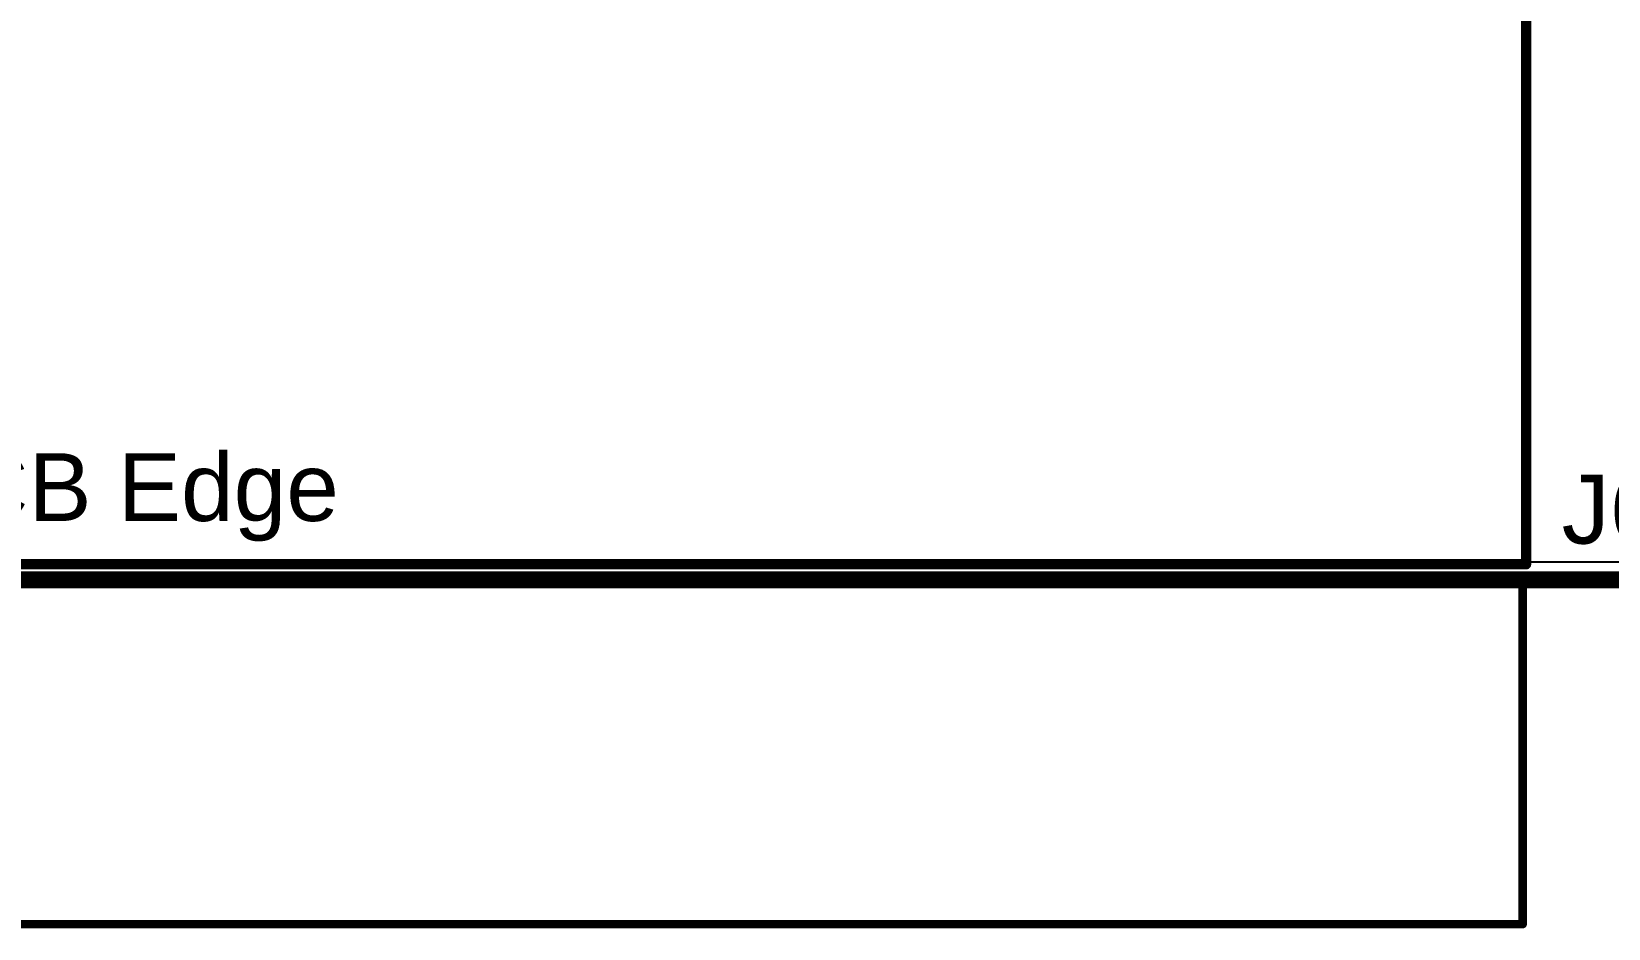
# Model space of a CAD drawing. Header units: inches. Extents: x -0.1 to 17.9, y -0.8 to 4.8.
# Drawn here: x 1.789 to 2.705, y -0.203 to 0.318 of the extents above; entities that cross this region are included whole.
import ezdxf

# ---------------------------------------------------------------- set-up
doc = ezdxf.new("R2010")
doc.units = ezdxf.units.IN
doc.header["$MEASUREMENT"] = 0
for name, color, linetype in [('Board Outline', 216, 'Continuous'), ('Bottom Layer 1', 5, 'Continuous'), ('GND+Signal', 16, 'Continuous'), ('Pad Holes', 156, 'Continuous'), ('PWR+Signal', 76, 'Continuous'), ('Route Tool Path', 56, 'Continuous'), ('Top 3D Body', 56, 'Continuous'), ('Top Layer 1', 1, 'Continuous'), ('Top Overlay', 2, 'Continuous'), ('Top Value', 56, 'Continuous')]:
    doc.layers.add(name, color=color, linetype=linetype)
doc.styles.add('Arial', font='', dxfattribs={"height": 0.2})
doc.styles.get('Arial').set_extended_font_data('Arial')

# ---------------------------------------------------------------- blocks, each defined once
blk = doc.blocks.new('N3314_5202RB_203')
at = {"layer": 'Top Overlay'}
for points in [[(-0.432, 0.48876, 0.005, 0.005, 0), (-0.432, -0.051, 0.005, 0.005, 0)], [(1.032, 0.48876, 0.005, 0.005, 0), (-0.432, 0.48876, 0.005, 0.005, 0)]]:
    blk.add_lwpolyline(points, format="xyseb", dxfattribs=at)
blk.add_lwpolyline([(-0.43325, 0.48876, 0.0025, 0.0025, 1), (-0.43075, 0.48876, 0.0025, 0.0025, 1)], format="xyseb", close=True, dxfattribs=at)
blk.add_lwpolyline([(-0.43325, 0.48876, 0.0025, 0.0025, 1), (-0.43075, 0.48876, 0.0025, 0.0025, 1)], format="xyseb", close=True, dxfattribs=at)

msp = doc.modelspace()

# ---------------------------------------------------------------- hatches: boundary and pattern name
at = {"layer": 'Pad Holes'}
h = msp.add_hatch(color=7, dxfattribs=at)
edge = h.paths.add_edge_path()
edge.add_arc((2.657, 0.009), 0.0015, 0, 360)
h = msp.add_hatch(color=7, dxfattribs=at)
edge = h.paths.add_edge_path()
edge.add_arc((2.657, 0.009), 0.0015, 0, 360)
h = msp.add_hatch(color=7, dxfattribs=at)
edge = h.paths.add_edge_path()
edge.add_arc((2.655, 0), 0.00125, 0, 360)
h = msp.add_hatch(color=7, dxfattribs=at)
edge = h.paths.add_edge_path()
edge.add_arc((2.655, -0.2), 0.00125, 0, 360)
h = msp.add_hatch(color=7, dxfattribs=at)
edge = h.paths.add_edge_path()
edge.add_arc((2.655, -0.2), 0.00125, 0, 360)
at = {"layer": 'Top 3D Body'}
h = msp.add_hatch(color=56, dxfattribs=at)
edge = h.paths.add_edge_path()
edge.add_arc((2.657, 0.009), 0.0015, 0, 360)
h = msp.add_hatch(color=56, dxfattribs=at)
edge = h.paths.add_edge_path()
edge.add_arc((2.657, 0.009), 0.0015, 0, 360)
h = msp.add_hatch(color=56, dxfattribs=at)
edge = h.paths.add_edge_path()
edge.add_arc((2.655, 0), 0.00125, 0, 360)
h = msp.add_hatch(color=56, dxfattribs=at)
edge = h.paths.add_edge_path()
edge.add_arc((2.655, -0.2), 0.00125, 0, 360)
h = msp.add_hatch(color=56, dxfattribs=at)
edge = h.paths.add_edge_path()
edge.add_arc((2.655, -0.2), 0.00125, 0, 360)

# ---------------------------------------------------------------- linework, layer by layer
at = {"layer": 'Board Outline'}
msp.add_lwpolyline([(0, 0, 0.01, 0.01, 0), (3.85, 0, 0.01, 0.01, 0)], format="xyseb", dxfattribs=at)
at = {"layer": 'Bottom Layer 1'}
msp.add_line((3.8398, 0.0102), (0.0102, 0.0102), dxfattribs=at)
at = {"layer": 'GND+Signal'}
msp.add_line((3.8398, 0.0102), (0.0102, 0.0102), dxfattribs=at)
at = {"layer": 'PWR+Signal'}
msp.add_line((3.8398, 0.0102), (0.0102, 0.0102), dxfattribs=at)
at = {"layer": 'Route Tool Path'}
msp.add_lwpolyline([(0, 0, 0.0005, 0.0005, 0), (3.85, 0, 0.0005, 0.0005, 0)], format="xyseb", dxfattribs=at)
at = {"layer": 'Top 3D Body'}
for points in [[(2.657, 0.009, 0.006, 0.006, 0), (2.657, 0.423, 0.006, 0.006, 0)], [(1.193, 0.009, 0.006, 0.006, 0), (2.657, 0.009, 0.006, 0.006, 0)], [(2.655, -0.2, 0.005, 0.005, 0), (2.655, 0, 0.005, 0.005, 0)], [(1.195, -0.2, 0.005, 0.005, 0), (2.655, -0.2, 0.005, 0.005, 0)]]:
    msp.add_lwpolyline(points, format="xyseb", dxfattribs=at)
for points in [[(2.6555, 0.009, 0.003, 0.003, 1), (2.6585, 0.009, 0.003, 0.003, 1)], [(2.6555, 0.009, 0.003, 0.003, 1), (2.6585, 0.009, 0.003, 0.003, 1)], [(2.65375, 0, 0.0025, 0.0025, 1), (2.65625, 0, 0.0025, 0.0025, 1)], [(2.65375, -0.2, 0.0025, 0.0025, 1), (2.65625, -0.2, 0.0025, 0.0025, 1)], [(2.65375, -0.2, 0.0025, 0.0025, 1), (2.65625, -0.2, 0.0025, 0.0025, 1)]]:
    msp.add_lwpolyline(points, format="xyseb", close=True, dxfattribs=at)
at = {"layer": 'Top Layer 1'}
msp.add_line((3.8398, 0.0102), (0.0102, 0.0102), dxfattribs=at)
at = {"layer": 'Top Value'}
msp.add_lwpolyline([(0, 0, 0.0005, 0.0005, 0), (3.85, 0, 0.0005, 0.0005, 0)], format="xyseb", dxfattribs=at)

# ---------------------------------------------------------------- block references
at = {"rotation": 180}
msp.add_blockref('N3314_5202RB_203', (2.225, 0.498), dxfattribs=at)

# ---------------------------------------------------------------- texts
at = {"layer": 'Top Overlay', "style": 'Arial'}
msp.add_text('PCB Edge', height=0.03937, rotation=360, dxfattribs=at).set_placement((1.71057, 0.03417))
msp.add_text('J6', height=0.04, dxfattribs=at).set_placement((2.67768, 0.02101))

doc.saveas('drawing.dxf')
